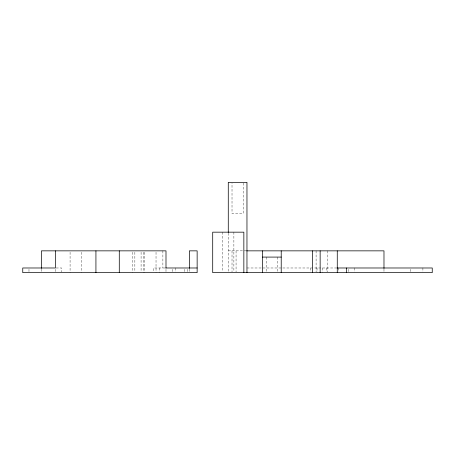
<?xml version="1.0" encoding="UTF-8"?>
<svg xmlns="http://www.w3.org/2000/svg" width="455" height="455" viewBox="0 0 455 455"><rect width="100%" height="100%" fill="white"/><g stroke="black" fill="none" stroke-linecap="round" stroke-linejoin="round"><path stroke-width="0.34" stroke-dasharray="2.27 1.71" d="M228.279 250.853L246.963 250.853M56.141 267.984L61.675 267.984L61.675 271.988M164.983 267.984L153.54 267.984L153.54 271.988M246.963 267.984L337.405 267.984M422.905 267.984L422.905 271.988M410.45 269.32L410.45 271.988M383.98 269.138L383.98 271.954M354.399 267.984L354.399 271.988M348.172 269.32L348.172 271.988M338.799 267.984L338.799 271.988M327.304 250.853L327.304 271.954M326.4 267.984L326.4 271.988M322.635 267.984L322.635 272.653M317.027 267.984L317.027 272.653M316.094 250.853L316.094 271.954M310.799 267.984L310.799 271.988M277.482 257.086L277.482 271.948M266.272 257.086L266.272 271.948M243.226 183.052L243.226 213.486L232.016 213.486L232.016 183.052M236.065 250.853L236.065 271.954M233.881 232.169L233.881 271.942M232.016 250.853L232.016 271.954M228.279 233.142L228.279 271.954M222.671 232.169L222.671 271.942M189.354 269.138L189.354 271.988M187.796 269.32L187.796 271.988M184.679 269.32L184.679 272.653M175.34 267.984L175.34 271.988M172.223 269.32L172.223 272.653M165.995 269.32L165.995 272.653M162.884 250.853L162.884 267.984M159.768 267.984L159.768 272.653M156.031 252.263L156.031 272.653M144.821 252.263L144.821 272.653M143.575 252.263L143.575 272.653M141.084 252.263L141.084 271.954M134.856 252.263L134.856 271.954M132.365 252.263L132.365 272.653M81.297 252.263L81.297 272.653M70.081 252.263L70.081 272.653M55.447 269.32L55.447 272.653M41.433 269.138L41.433 272.653M28.978 269.32L28.978 272.653"/><path stroke-width="0.68" d="M246.678 250.853L383.98 250.853L383.98 268.433M262.535 257.086L281.218 257.086M165.677 267.984L197.14 267.984M337.172 267.984L432.25 267.984L432.25 272.653L212.707 272.653L212.707 232.169L243.852 232.169L243.852 272.653M346.613 267.984L346.613 272.653M337.269 250.853L337.269 272.653M320.144 250.853L320.144 272.653M312.358 250.853L312.358 272.653M281.218 250.853L281.218 272.653M262.535 250.853L262.535 272.653M246.963 272.653L246.963 182.347L228.279 182.347L228.279 232.437M189.354 268.433L189.354 250.853L197.14 250.853L197.14 272.653L22.75 272.653L22.75 267.984L55.447 267.984L55.447 250.853M165.995 267.984L165.995 250.853L41.433 250.853L41.433 268.433M119.284 250.853L119.284 272.653M95.931 250.853L95.931 272.653"/></g></svg>
